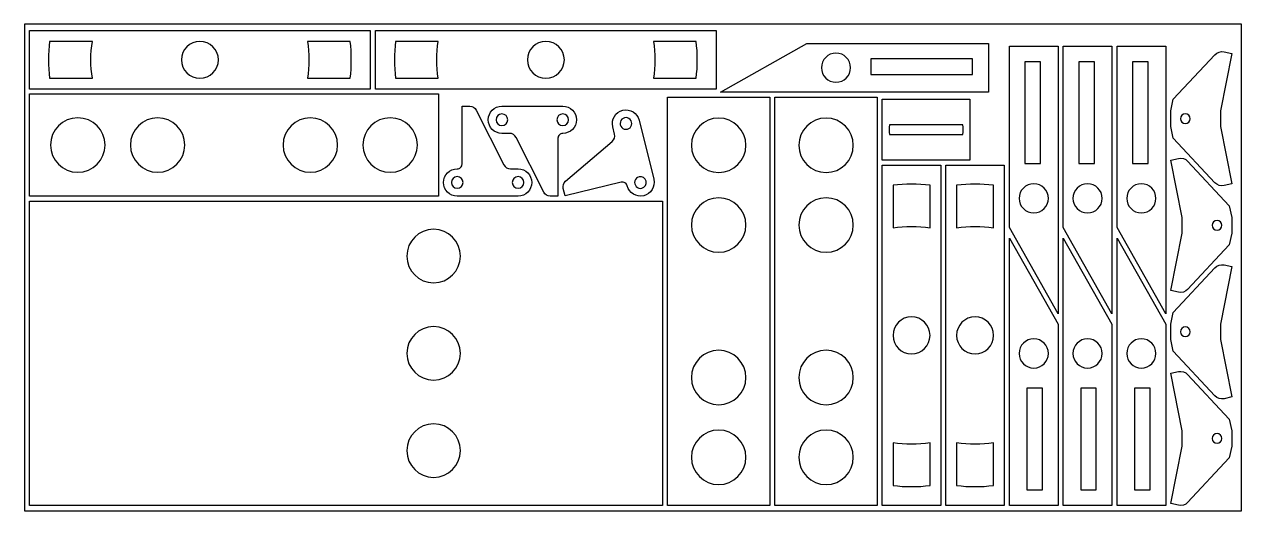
# Model space of a CAD drawing. Header units: metres. Extents: x 0 to 2500, y 0 to 1000.
import ezdxf

# ---------------------------------------------------------------- set-up
doc = ezdxf.new("R2010")
doc.units = ezdxf.units.M

msp = doc.modelspace()

# ---------------------------------------------------------------- linework, layer by layer
for points in [[(0, 0), (2500, 0), (2500, 1000), (0, 1000)], [(710.5, 867), (10.5, 867), (10.5, 987), (710.5, 987)], [(1421, 867), (721, 867), (721, 987), (1421, 987)], [(1979.8, 860.8), (1429.8, 860.8), (1606.8, 960.8), (1979.8, 960.8)], [(2123, 955), (2123, 405), (2023, 582), (2023, 955)], [(2233.5, 955), (2233.5, 405), (2133.5, 582), (2133.5, 955)], [(2344, 955), (2344, 405), (2244, 582), (2244, 955)], [(1947.4, 928.7), (1738.4, 928.7), (1738.4, 896.7), (1947.4, 896.7)], [(2055, 922.6), (2055, 713.6), (2087, 713.6), (2087, 922.6)], [(2165.5, 922.6), (2165.5, 713.6), (2197.5, 713.6), (2197.5, 922.6)], [(2276, 922.6), (2276, 713.6), (2308, 713.6), (2308, 922.6)], [(850.5, 646.8), (10.5, 646.8), (10.5, 856.8), (850.5, 856.8)], [(1321, 10.5), (1321, 850.5), (1531, 850.5), (1531, 10.5)], [(1541.5, 10.5), (1541.5, 850.5), (1751.5, 850.5), (1751.5, 10.5)], [(1762, 720.8), (1762, 845.8), (1942, 845.8), (1942, 720.8)], [(1762, 10.5), (1762, 710.5), (1882, 710.5), (1882, 10.5)], [(1892.5, 10.5), (1892.5, 710.5), (2012.5, 710.5), (2012.5, 10.5)], [(10.5, 636.5), (1310.5, 636.5), (1310.5, 10.5), (10.5, 10.5)], [(2023, 10.5), (2023, 560.5), (2123, 383.5), (2123, 10.5)], [(2133.5, 10.5), (2133.5, 560.5), (2233.5, 383.5), (2233.5, 10.5)], [(2244, 10.5), (2244, 560.5), (2344, 383.5), (2344, 10.5)], [(2091, 42.9), (2091, 251.9), (2059, 251.9), (2059, 42.9)], [(2201.5, 42.9), (2201.5, 251.9), (2169.5, 251.9), (2169.5, 42.9)], [(2312, 42.9), (2312, 251.9), (2280, 251.9), (2280, 42.9)]]:
    msp.add_lwpolyline(points, close=True)
for points in [[(51.8, 965, 0.061323), (51.8, 889), (139.7, 889, -0.085441), (139.7, 965)], [(398.5, 927, 1), (322.5, 927, 1)], [(669.2, 965), (581.3, 965, -0.085441), (581.3, 889), (669.2, 889, 0.061323)], [(762.3, 965, 0.061323), (762.3, 889), (850.2, 889, -0.085441), (850.2, 965)], [(1109, 927, 1), (1033, 927, 1)], [(1379.7, 965), (1291.8, 965, -0.085441), (1291.8, 889), (1379.7, 889, 0.061323)], [(1696.9, 910.8, 1), (1636.9, 910.8, 1)], [(2359.5, 766), (2354.5, 790), (2354.5, 822), (2359.5, 846), (2444.9, 937.6, -0.266584), (2463.9, 943.5), (2479.5, 940), (2456.5, 822), (2456.5, 790), (2479.5, 672), (2463.9, 668.5, -0.266584), (2444.9, 674.4)], [(984.8, 711, 0.283243), (998.2, 702.8), (1014, 702.8, -1), (1014, 646.8), (889, 646.8, -1), (889, 702.8, 0.414214), (899, 712.8), (899, 831.8), (914.8, 831.8, -0.283243), (928.2, 823.5)], [(1010, 767.5, 0.283243), (996.6, 775.8), (980.8, 775.8, -1), (980.8, 831.8), (1105.8, 831.8, -1), (1105.8, 775.8, 0.414214), (1095.8, 765.8), (1095.8, 646.8), (1080.1, 646.8, -0.283243), (1066.7, 655)], [(165.7, 751.8, 1), (53.7, 751.8, 1)], [(329.7, 751.8, 1), (217.7, 751.8, 1)], [(643.3, 751.8, 1), (531.3, 751.8, 1)], [(807.3, 751.8, 1), (695.3, 751.8, 1)], [(968.8, 803.8, 1), (992.8, 803.8, 1)], [(1093.8, 803.8, 1), (1117.8, 803.8, 1)], [(1207.3, 759.2, 0.283243), (1212.1, 774.2), (1208.4, 789.5, -1), (1262.8, 802.8), (1292.5, 681.4, -1), (1238.1, 668.1, 0.414214), (1226, 675.4), (1110.4, 647.1), (1106.7, 662.5, -0.283243), (1111.5, 677.4)], [(1232.7, 807.8, 1), (1238.4, 784.5, 1)], [(1426, 695.3, 1), (1426, 807.3, 1)], [(1646.5, 695.3, 1), (1646.5, 807.3, 1)], [(2384.5, 816, 1), (2384.5, 796, 1)], [(1927.3, 773.2, 0.06627), (1927.3, 793.3), (1776.7, 793.3, 0.06627), (1776.7, 773.2)], [(2474.5, 626.8), (2479.5, 602.8), (2479.5, 570.8), (2474.5, 546.8), (2389.1, 455.1, -0.266584), (2370.1, 449.2), (2354.5, 452.8), (2377.5, 570.8), (2377.5, 602.8), (2354.5, 720.8), (2370.1, 724.3, -0.266584), (2389.1, 718.4)], [(901, 674.8, 1), (877, 674.8, 1)], [(1026, 674.8, 1), (1002, 674.8, 1)], [(1262.5, 686.4, 1), (1268.2, 663.1, 1)], [(1860, 669.2, 0.061323), (1784, 669.2), (1784, 581.3, -0.085441), (1860, 581.3)], [(1990.5, 669.2, 0.061323), (1914.5, 669.2), (1914.5, 581.3, -0.085441), (1990.5, 581.3)], [(2073, 672.2, 1), (2073, 612.2, 1)], [(2183.5, 672.2, 1), (2183.5, 612.2, 1)], [(2294, 672.2, 1), (2294, 612.2, 1)], [(1426, 531.3, 1), (1426, 643.3, 1)], [(1646.5, 531.3, 1), (1646.5, 643.3, 1)], [(895.5, 523.5, 1), (785.5, 523.5, 1)], [(2449.5, 576.8, 1), (2449.5, 596.8, 1)], [(2359.5, 327.8), (2354.5, 351.8), (2354.5, 383.8), (2359.5, 407.8), (2444.9, 499.4, -0.266584), (2463.9, 505.3), (2479.5, 501.8), (2456.5, 383.8), (2456.5, 351.8), (2479.5, 233.8), (2463.9, 230.2, -0.266584), (2444.9, 236.1)], [(895.5, 323.5, 1), (785.5, 323.5, 1)], [(1822, 322.5, 1), (1822, 398.5, 1)], [(1952.5, 322.5, 1), (1952.5, 398.5, 1)], [(2384.5, 377.8, 1), (2384.5, 357.8, 1)], [(2073, 293.3, 1), (2073, 353.3, 1)], [(2183.5, 293.3, 1), (2183.5, 353.3, 1)], [(2294, 293.3, 1), (2294, 353.3, 1)], [(1426, 217.7, 1), (1426, 329.7, 1)], [(1646.5, 217.7, 1), (1646.5, 329.7, 1)], [(2474.5, 188.5), (2479.5, 164.5), (2479.5, 132.5), (2474.5, 108.5), (2389.1, 16.9, -0.266584), (2370.1, 11), (2354.5, 14.5), (2377.5, 132.5), (2377.5, 164.5), (2354.5, 282.5), (2370.1, 286, -0.266584), (2389.1, 280.1)], [(895.5, 123.5, 1), (785.5, 123.5, 1)], [(1426, 53.7, 1), (1426, 165.7, 1)], [(1646.5, 53.7, 1), (1646.5, 165.7, 1)], [(2449.5, 138.5, 1), (2449.5, 158.5, 1)], [(1860, 51.8), (1860, 139.7, -0.085441), (1784, 139.7), (1784, 51.8, 0.061323)], [(1990.5, 51.8), (1990.5, 139.7, -0.085441), (1914.5, 139.7), (1914.5, 51.8, 0.061323)]]:
    msp.add_lwpolyline(points, format="xyb", close=True)

doc.saveas('drawing.dxf')
